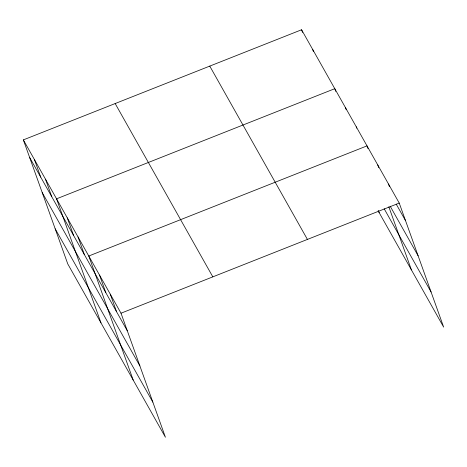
<?xml version="1.0" encoding="UTF-8"?>
<svg xmlns="http://www.w3.org/2000/svg" width="467" height="467" viewBox="0 0 467 467"><rect width="100%" height="100%" fill="white"/><g stroke="black" fill="none" stroke-linecap="round" stroke-linejoin="round"><path stroke-width="0.7" d="M23.35 139.89L121.006 313.205L165.417 437.24L67.762 263.925L23.35 139.89L301.583 29.76L399.238 203.075L443.65 327.11L378.13 210.821M121.006 313.205L399.238 203.075M396.226 204.143L405.537 220.669M390.184 206.227L418.117 255.793M384.166 208.737L431.07 291.986M209.765 66.104L307.42 239.419M115.168 103.546L212.824 276.861M29.649 157.484L127.304 330.799M42.228 192.608L139.878 365.924M55.182 228.801L152.837 402.116M388.497 184.01L389.466 186.718M377.756 164.944L378.725 167.653M367.984 148.588L367.015 145.879L88.777 256.009L133.188 380.045M388.824 206.793L411.427 269.914M356.268 126.814L356.753 128.168M345.527 107.749L346.257 109.78M335.755 91.392L334.786 88.683L56.554 198.819L100.965 322.855M378.474 210.693L379.198 212.724M312.651 49.403L313.38 51.428M301.583 29.76L302.552 32.462M110.265 294.14L116.563 311.734M99.518 275.075L105.822 292.669M78.036 236.944L84.334 254.538M67.295 217.879L73.593 235.473M45.486 179.176L51.784 196.765M34.418 159.533L40.717 177.127"/></g></svg>
